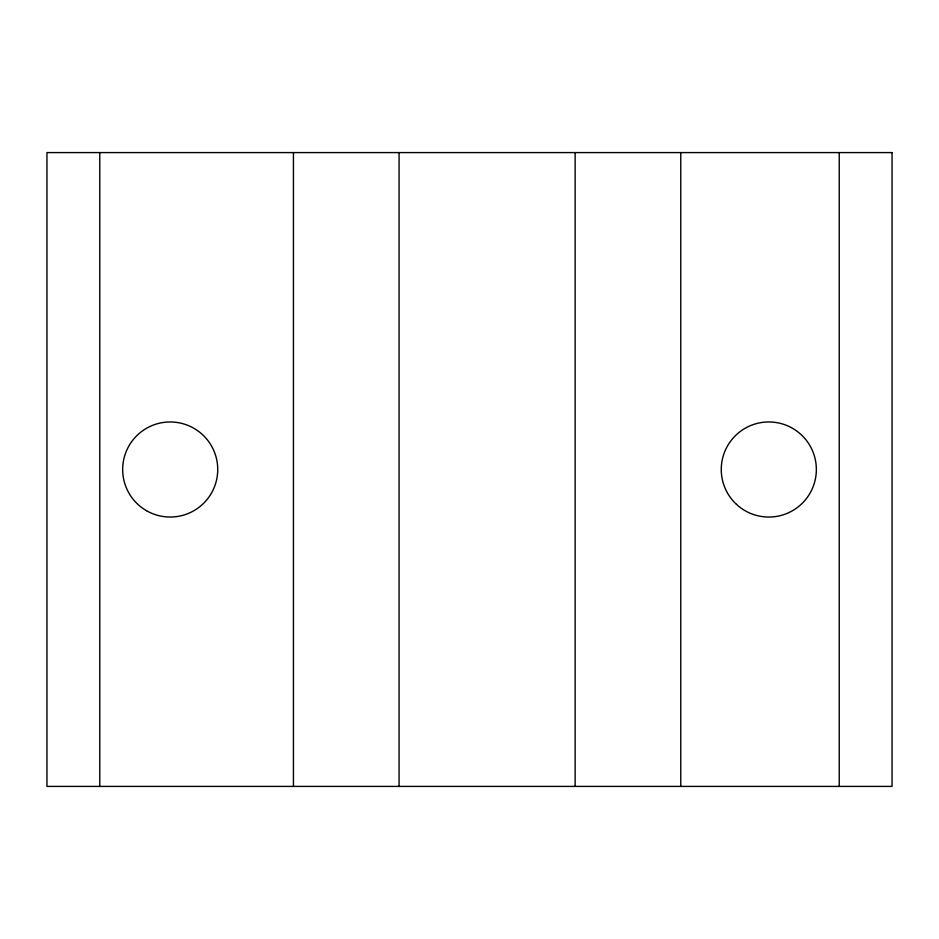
<?xml version="1.0" encoding="UTF-8"?>
<svg xmlns="http://www.w3.org/2000/svg" width="939" height="939" viewBox="0 0 939 939"><rect width="100%" height="100%" fill="white"/><g stroke="black" fill="none" stroke-linecap="round" stroke-linejoin="round"><path stroke-width="1.41" d="M839.231 152.588L839.231 786.413M680.775 152.588L680.775 786.413M575.138 152.588L575.138 786.413M399.075 152.588L399.075 786.413M293.438 152.588L293.438 786.413M99.769 152.588L99.769 786.413M892.05 152.588L46.95 152.588L46.95 786.413L892.05 786.413L892.05 152.588M736.481 504.36A47.537 47.537 0 0 0 815.158 480.064A47.537 47.537 0 0 0 754.78 424.076A47.537 47.537 0 0 0 736.481 504.36M146.425 510.663A47.537 47.537 0 0 0 217.731 469.5A47.537 47.537 0 0 0 146.425 428.337A47.537 47.537 0 0 0 146.425 510.663"/></g></svg>
